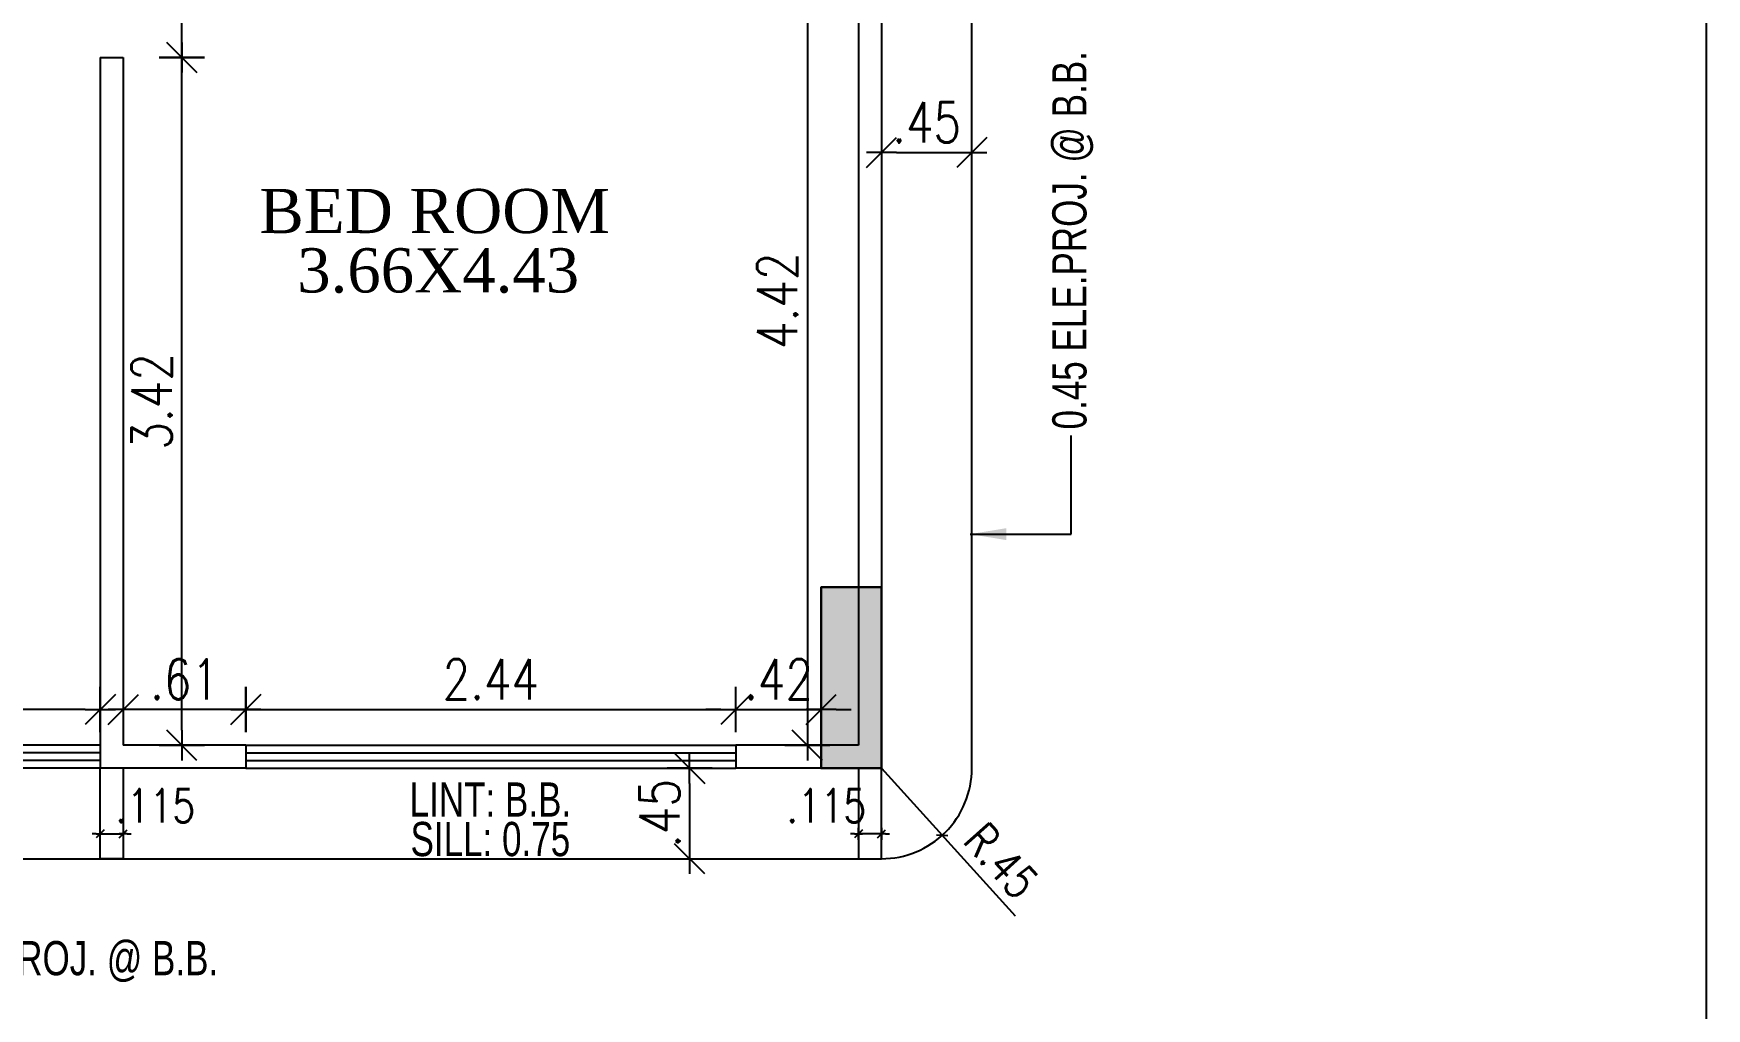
# Model space of a CAD drawing. Header units: inches. Extents: x 14331 to 14549, y 2557 to 2714.
# Drawn here: x 14404.19 to 14412.52, y 2578.3 to 2583.15 of the extents above; entities that cross this region are included whole.
import ezdxf
from ezdxf.enums import TextEntityAlignment as Align

# ---------------------------------------------------------------- set-up
doc = ezdxf.new("R2010")
doc.units = ezdxf.units.IN
doc.header["$LTSCALE"] = 0.25
doc.header["$MEASUREMENT"] = 0
doc.header["$PDMODE"] = 35
for name, color, linetype in [('dimension', 7, 'Continuous'), ('edges', 1, 'Continuous'), ('text-large', 7, 'Continuous'), ('wall', 7, 'Continuous'), ('windows', 96, 'Continuous'), ('WORK TEX', 6, 'Continuous'), ('WORKING DIM', 7, 'Continuous')]:
    doc.layers.add(name, color=color, linetype=linetype)
doc.layers.add('P-COL', color=7, linetype='Continuous', lineweight=30)
doc.layers.add('P-COLHAT', color=8, linetype='Continuous', lineweight=25)
doc.styles.add('ARIAL', font='TIMES_0.TTF')
doc.styles.add('ARL', font='swisscl_0.ttf')
doc.styles.add('romans', font='romans.shx', dxfattribs={"width": 0.8})
doc.dimstyles.new('121', dxfattribs={"dimscale": 0.1, "dimtxt": 1.65, "dimasz": 0.2, "dimexe": 0.03125, "dimexo": 0.25, "dimgap": 0.5, "dimtad": 1, "dimzin": 4, "dimdsep": 46, "dimtxsty": 'romans', "dimblk1": 'MINITICK', "dimblk2": 'MINITICK', "dimsah": 1, "dimcen": 1, "dimse1": 1, "dimse2": 1, "dimclrd": 252, "dimclre": 256, "dimclrt": 7, "dimadec": 3, "dimazin": 0, "dimtfac": 0.8, "dimtix": 1, "dimtmove": 2, "dimatfit": 3, "dimfxl": 0, "dimtolj": 1, "dimtzin": 3, "dimarcsym": 0})
doc.dimstyles.new('DFSGSG', dxfattribs={"dimtxt": 0.23, "dimasz": 0.18, "dimexe": 0.18, "dimexo": 0.0625, "dimgap": 0.09, "dimtad": 1, "dimzin": 0, "dimdsep": 46, "dimtxsty": 'ARIAL', "dimcen": 0.09, "dimse1": 1, "dimse2": 1, "dimaunit": 1, "dimadec": 0, "dimazin": 0, "dimtfac": 1, "dimtix": 1, "dimtofl": 0, "dimtmove": 0, "dimatfit": 3, "dimfxl": 0, "dimtolj": 1, "dimtzin": 0, "dimarcsym": 0})
doc.dimstyles.new('minitick-100', dxfattribs={"dimscale": 0.1, "dimtxt": 2, "dimasz": 0.75, "dimexe": 0.03125, "dimexo": 0.25, "dimgap": 0.5, "dimtad": 1, "dimzin": 4, "dimdsep": 46, "dimtxsty": 'romans', "dimblk1": 'MINITICK', "dimblk2": 'MINITICK', "dimsah": 1, "dimcen": 1, "dimse1": 1, "dimse2": 1, "dimclrd": 252, "dimclre": 256, "dimclrt": 256, "dimadec": 3, "dimazin": 0, "dimtfac": 0.8, "dimtix": 1, "dimtmove": 2, "dimatfit": 3, "dimfxl": 0, "dimtolj": 1, "dimtzin": 3, "dimarcsym": 0})

# ---------------------------------------------------------------- blocks, each defined once
blk = doc.blocks.new('BLC-A')
at = {"layer": 'P-COLHAT', "lineweight": 30}
blk.add_hatch(color=256, dxfattribs=at).paths.add_polyline_path([(14.6933, -9.5274), (14.3933, -9.5274), (14.3933, -8.6274), (14.6933, -8.6274)])
at = {"layer": 'P-COL'}
blk.add_lwpolyline([(14.6933, -9.5274), (14.3933, -9.5274), (14.3933, -8.6274), (14.6933, -8.6274)], close=True, dxfattribs=at)
blk = doc.blocks.new('MINITICK')
at = {"color": 7}
for p, q in [((0, -1.5), (0, 1.5)), ((1, 1), (-1, -1)), ((-1, 0), (1, 0))]:
    blk.add_line(p, q, dxfattribs=at)
blk = doc.blocks.new('*D285')
at = {"layer": 'Defpoints', "color": 0, "ltscale": 10, "transparency": 16777216}
for p in [(14404.6397, 2584.0303), (14404.931, 2584.0303), (14404.6397, 2583.0294)]:
    blk.add_point(p, dxfattribs=at)
at = {"layer": 'dimension', "color": 252, "lineweight": -2, "ltscale": 10, "transparency": 16777216}
blk.add_line((14404.931, 2583.1044), (14404.931, 2583.9553), dxfattribs=at)
at = {"layer": 'dimension', "color": 252, "lineweight": -2, "ltscale": 10, "transparency": 16777216, "xscale": 0.07500000000000001, "yscale": 0.07500000000000001, "zscale": 0.07500000000000001}
for p, rotation in [((14404.931, 2584.0303), 90), ((14404.931, 2583.0294), 270)]:
    blk.add_blockref('MINITICK', p, dxfattribs=dict(at, rotation=rotation))
at = {"layer": 'dimension', "ltscale": 10, "transparency": 16777216, "insert": (14404.781, 2583.5298), "char_height": 0.2, "attachment_point": 5, "rotation": 90, "style": 'romans'}
blk.add_mtext('\\A1;1.00', dxfattribs=at)
blk = doc.blocks.new('*D286')
at = {"layer": 'Defpoints', "color": 0, "ltscale": 10, "transparency": 16777216}
for p in [(14404.6397, 2583.0294), (14404.931, 2583.0294), (14404.6397, 2579.6095)]:
    blk.add_point(p, dxfattribs=at)
at = {"layer": 'dimension', "color": 252, "lineweight": -2, "ltscale": 10, "transparency": 16777216}
blk.add_line((14404.931, 2579.6845), (14404.931, 2582.9544), dxfattribs=at)
at = {"layer": 'dimension', "color": 252, "lineweight": -2, "ltscale": 10, "transparency": 16777216, "xscale": 0.07500000000000001, "yscale": 0.07500000000000001, "zscale": 0.07500000000000001}
for p, rotation in [((14404.931, 2583.0294), 90), ((14404.931, 2579.6095), 270)]:
    blk.add_blockref('MINITICK', p, dxfattribs=dict(at, rotation=rotation))
at = {"layer": 'dimension', "ltscale": 10, "transparency": 16777216, "insert": (14404.781, 2581.3195), "char_height": 0.2, "attachment_point": 5, "rotation": 90, "style": 'romans'}
blk.add_mtext('\\A1;3.42', dxfattribs=at)
blk = doc.blocks.new('*D287')
at = {"layer": 'Defpoints', "color": 0, "ltscale": 10, "transparency": 16777216}
for p in [(14404.6397, 2579.7877), (14404.6397, 2579.6095), (14405.2494, 2579.6095)]:
    blk.add_point(p, dxfattribs=at)
at = {"layer": 'dimension', "color": 252, "lineweight": -2, "ltscale": 10, "transparency": 16777216}
blk.add_line((14405.1744, 2579.7877), (14404.7147, 2579.7877), dxfattribs=at)
at = {"layer": 'dimension', "color": 252, "lineweight": -2, "ltscale": 10, "transparency": 16777216, "xscale": 0.07500000000000001, "yscale": 0.07500000000000001, "zscale": 0.07500000000000001, "rotation": 180}
blk.add_blockref('MINITICK', (14404.6397, 2579.7877), dxfattribs=at)
at = {"layer": 'dimension', "color": 252, "lineweight": -2, "ltscale": 10, "transparency": 16777216, "xscale": 0.07500000000000001, "yscale": 0.07500000000000001, "zscale": 0.07500000000000001}
blk.add_blockref('MINITICK', (14405.2494, 2579.7877), dxfattribs=at)
at = {"layer": 'dimension', "ltscale": 10, "transparency": 16777216, "insert": (14404.9445, 2579.9377), "char_height": 0.2, "attachment_point": 5, "style": 'romans'}
blk.add_mtext('\\A1;.61', dxfattribs=at)
blk = doc.blocks.new('*D288')
at = {"layer": 'Defpoints', "color": 0, "ltscale": 10, "transparency": 16777216}
for p in [(14407.6884, 2579.7877), (14405.2494, 2579.5714), (14407.6884, 2579.5714)]:
    blk.add_point(p, dxfattribs=at)
at = {"layer": 'dimension', "color": 252, "lineweight": -2, "ltscale": 10, "transparency": 16777216}
blk.add_line((14405.3244, 2579.7877), (14407.6134, 2579.7877), dxfattribs=at)
at = {"layer": 'dimension', "color": 252, "lineweight": -2, "ltscale": 10, "transparency": 16777216, "xscale": 0.07500000000000001, "yscale": 0.07500000000000001, "zscale": 0.07500000000000001, "rotation": 180}
blk.add_blockref('MINITICK', (14405.2494, 2579.7877), dxfattribs=at)
at = {"layer": 'dimension', "color": 252, "lineweight": -2, "ltscale": 10, "transparency": 16777216, "xscale": 0.07500000000000001, "yscale": 0.07500000000000001, "zscale": 0.07500000000000001}
blk.add_blockref('MINITICK', (14407.6884, 2579.7877), dxfattribs=at)
at = {"layer": 'dimension', "ltscale": 10, "transparency": 16777216, "insert": (14406.4689, 2579.9377), "char_height": 0.2, "attachment_point": 5, "style": 'romans'}
blk.add_mtext('\\A1;2.44', dxfattribs=at)
blk = doc.blocks.new('*D289')
at = {"layer": 'Defpoints', "color": 0, "ltscale": 10, "transparency": 16777216}
for p in [(14408.1125, 2579.7877), (14407.6884, 2579.6095), (14408.1125, 2579.6095)]:
    blk.add_point(p, dxfattribs=at)
at = {"layer": 'dimension', "color": 252, "lineweight": -2, "ltscale": 10, "transparency": 16777216}
for p, q in [((14407.6134, 2579.7877), (14407.5384, 2579.7877)), ((14407.6884, 2579.7877), (14408.1125, 2579.7877)), ((14408.1875, 2579.7877), (14408.2625, 2579.7877))]:
    blk.add_line(p, q, dxfattribs=at)
at = {"layer": 'dimension', "color": 252, "lineweight": -2, "ltscale": 10, "transparency": 16777216, "xscale": 0.07500000000000001, "yscale": 0.07500000000000001, "zscale": 0.07500000000000001}
blk.add_blockref('MINITICK', (14407.6884, 2579.7877), dxfattribs=at)
at = {"layer": 'dimension', "color": 252, "lineweight": -2, "ltscale": 10, "transparency": 16777216, "xscale": 0.07500000000000001, "yscale": 0.07500000000000001, "zscale": 0.07500000000000001, "rotation": 180}
blk.add_blockref('MINITICK', (14408.1125, 2579.7877), dxfattribs=at)
at = {"layer": 'dimension', "ltscale": 10, "transparency": 16777216, "insert": (14407.9005, 2579.9377), "char_height": 0.2, "attachment_point": 5, "style": 'romans'}
blk.add_mtext('\\A1;.42', dxfattribs=at)
blk = doc.blocks.new('*D290')
at = {"layer": 'Defpoints', "color": 0, "ltscale": 10, "transparency": 16777216}
for p in [(14407.8743, 2584.0303), (14407.8743, 2579.6095), (14408.044, 2579.6095)]:
    blk.add_point(p, dxfattribs=at)
at = {"layer": 'dimension', "color": 252, "lineweight": -2, "ltscale": 10, "transparency": 16777216}
blk.add_line((14408.044, 2583.9553), (14408.044, 2579.6845), dxfattribs=at)
at = {"layer": 'dimension', "color": 252, "lineweight": -2, "ltscale": 10, "transparency": 16777216, "xscale": 0.07500000000000001, "yscale": 0.07500000000000001, "zscale": 0.07500000000000001}
for p, rotation in [((14408.044, 2584.0303), 90), ((14408.044, 2579.6095), 270)]:
    blk.add_blockref('MINITICK', p, dxfattribs=dict(at, rotation=rotation))
at = {"layer": 'dimension', "ltscale": 10, "transparency": 16777216, "insert": (14407.894, 2581.8199), "char_height": 0.2, "attachment_point": 5, "rotation": 90, "style": 'romans'}
blk.add_mtext('\\A1;4.42', dxfattribs=at)
blk = doc.blocks.new('*D291')
at = {"layer": 'Defpoints', "color": 0, "ltscale": 10, "transparency": 16777216}
for p in [(14402.3912, 2579.7877), (14402.3912, 2579.6095), (14404.5253, 2579.6095)]:
    blk.add_point(p, dxfattribs=at)
at = {"layer": 'dimension', "color": 252, "lineweight": -2, "ltscale": 10, "transparency": 16777216}
blk.add_line((14404.4503, 2579.7877), (14402.4662, 2579.7877), dxfattribs=at)
at = {"layer": 'dimension', "color": 252, "lineweight": -2, "ltscale": 10, "transparency": 16777216, "xscale": 0.07500000000000001, "yscale": 0.07500000000000001, "zscale": 0.07500000000000001, "rotation": 180}
blk.add_blockref('MINITICK', (14402.3912, 2579.7877), dxfattribs=at)
at = {"layer": 'dimension', "color": 252, "lineweight": -2, "ltscale": 10, "transparency": 16777216, "xscale": 0.07500000000000001, "yscale": 0.07500000000000001, "zscale": 0.07500000000000001}
blk.add_blockref('MINITICK', (14404.5253, 2579.7877), dxfattribs=at)
at = {"layer": 'dimension', "ltscale": 10, "transparency": 16777216, "insert": (14403.4582, 2579.9377), "char_height": 0.2, "attachment_point": 5, "style": 'romans'}
blk.add_mtext('\\A1;2.13', dxfattribs=at)
blk = doc.blocks.new('*D314')
at = {"layer": 'Defpoints', "color": 0, "ltscale": 10, "transparency": 16777216}
for p in [(14407.2554, 2579.4952), (14407.2554, 2579.0452), (14407.4583, 2579.0452)]:
    blk.add_point(p, dxfattribs=at)
at = {"layer": 'dimension', "color": 252, "lineweight": -2, "ltscale": 10, "transparency": 16777216}
blk.add_line((14407.4583, 2579.4202), (14407.4583, 2579.1202), dxfattribs=at)
at = {"layer": 'dimension', "color": 252, "lineweight": -2, "ltscale": 10, "transparency": 16777216, "xscale": 0.07500000000000001, "yscale": 0.07500000000000001, "zscale": 0.07500000000000001}
for p, rotation in [((14407.4583, 2579.4952), 90), ((14407.4583, 2579.0452), 270)]:
    blk.add_blockref('MINITICK', p, dxfattribs=dict(at, rotation=rotation))
at = {"layer": 'dimension', "ltscale": 10, "transparency": 16777216, "insert": (14407.3083, 2579.2702), "char_height": 0.2, "attachment_point": 5, "rotation": 90, "style": 'romans'}
blk.add_mtext('\\A1;.45', dxfattribs=at)
blk = doc.blocks.new('*D315')
at = {"layer": 'Defpoints', "color": 0, "ltscale": 10, "transparency": 16777216}
for p in [(14408.4125, 2582.9645), (14408.8625, 2582.9645), (14408.8625, 2582.557)]:
    blk.add_point(p, dxfattribs=at)
at = {"layer": 'dimension', "color": 252, "lineweight": -2, "ltscale": 10, "transparency": 16777216}
blk.add_line((14408.4875, 2582.557), (14408.7875, 2582.557), dxfattribs=at)
at = {"layer": 'dimension', "color": 252, "lineweight": -2, "ltscale": 10, "transparency": 16777216, "xscale": 0.07500000000000001, "yscale": 0.07500000000000001, "zscale": 0.07500000000000001, "rotation": 180}
blk.add_blockref('MINITICK', (14408.4125, 2582.557), dxfattribs=at)
at = {"layer": 'dimension', "color": 252, "lineweight": -2, "ltscale": 10, "transparency": 16777216, "xscale": 0.07500000000000001, "yscale": 0.07500000000000001, "zscale": 0.07500000000000001}
blk.add_blockref('MINITICK', (14408.8625, 2582.557), dxfattribs=at)
at = {"layer": 'dimension', "ltscale": 10, "transparency": 16777216, "insert": (14408.6375, 2582.707), "char_height": 0.2, "attachment_point": 5, "style": 'romans'}
blk.add_mtext('\\A1;.45', dxfattribs=at)
blk = doc.blocks.new('*D342')
at = {"layer": 'Defpoints', "color": 0, "transparency": 16777216}
for p in [(14408.4125, 2579.4952), (14408.715, 2579.162)]:
    blk.add_point(p, dxfattribs=at)
at = {"layer": 'WORKING DIM', "color": 252, "lineweight": -2, "transparency": 16777216}
for p, q in [((14408.4125, 2579.4952), (14408.715, 2579.162)), ((14409.0795, 2578.7605), (14408.7284, 2579.1472))]:
    blk.add_line(p, q, dxfattribs=at)
at = {"layer": 'WORKING DIM', "color": 252, "lineweight": -2, "transparency": 16777216, "xscale": 0.02, "yscale": 0.02, "zscale": 0.02, "rotation": 132.2307805714315}
blk.add_blockref('MINITICK', (14408.715, 2579.162), dxfattribs=at)
at = {"layer": 'WORKING DIM', "color": 7, "transparency": 16777216, "insert": (14409.0088, 2579.0355), "char_height": 0.165, "attachment_point": 5, "rotation": 312.23078, "style": 'romans'}
blk.add_mtext('\\A1;R.45', dxfattribs=at)
blk = doc.blocks.new('*D678')
at = {"layer": 'Defpoints', "color": 0, "transparency": 16777216}
for p in [(14404.5253, 2579.1452), (14404.6397, 2579.1688), (14404.6397, 2579.1452)]:
    blk.add_point(p, dxfattribs=at)
at = {"layer": 'WORKING DIM', "color": 252, "lineweight": -2, "transparency": 16777216}
for p, q in [((14404.5053, 2579.1688), (14404.4853, 2579.1688)), ((14404.5253, 2579.1688), (14404.6397, 2579.1688)), ((14404.6597, 2579.1688), (14404.6797, 2579.1688))]:
    blk.add_line(p, q, dxfattribs=at)
at = {"layer": 'WORKING DIM', "color": 252, "lineweight": -2, "transparency": 16777216, "xscale": 0.02, "yscale": 0.02, "zscale": 0.02}
blk.add_blockref('MINITICK', (14404.5253, 2579.1688), dxfattribs=at)
at = {"layer": 'WORKING DIM', "color": 252, "lineweight": -2, "transparency": 16777216, "xscale": 0.02, "yscale": 0.02, "zscale": 0.02, "rotation": 180}
blk.add_blockref('MINITICK', (14404.6397, 2579.1688), dxfattribs=at)
at = {"layer": 'WORKING DIM', "color": 7, "transparency": 16777216, "insert": (14404.7993, 2579.3088), "char_height": 0.165, "attachment_point": 5, "style": 'romans'}
blk.add_mtext('\\A1;.115', dxfattribs=at)
blk = doc.blocks.new('*D688')
at = {"layer": 'Defpoints', "color": 0, "transparency": 16777216}
for p in [(14408.2982, 2579.1688), (14408.2982, 2579.1452), (14408.4125, 2579.1452)]:
    blk.add_point(p, dxfattribs=at)
at = {"layer": 'WORKING DIM', "color": 252, "lineweight": -2, "transparency": 16777216}
for p, q in [((14408.2782, 2579.1688), (14408.2582, 2579.1688)), ((14408.4125, 2579.1688), (14408.2982, 2579.1688)), ((14408.4325, 2579.1688), (14408.4525, 2579.1688))]:
    blk.add_line(p, q, dxfattribs=at)
at = {"layer": 'WORKING DIM', "color": 252, "lineweight": -2, "transparency": 16777216, "xscale": 0.02, "yscale": 0.02, "zscale": 0.02}
blk.add_blockref('MINITICK', (14408.2982, 2579.1688), dxfattribs=at)
at = {"layer": 'WORKING DIM', "color": 252, "lineweight": -2, "transparency": 16777216, "xscale": 0.02, "yscale": 0.02, "zscale": 0.02, "rotation": 180}
blk.add_blockref('MINITICK', (14408.4125, 2579.1688), dxfattribs=at)
at = {"layer": 'WORKING DIM', "color": 7, "transparency": 16777216, "insert": (14408.1386, 2579.3088), "char_height": 0.165, "attachment_point": 5, "style": 'romans'}
blk.add_mtext('\\A1;.115', dxfattribs=at)

msp = doc.modelspace()

# ---------------------------------------------------------------- linework, layer by layer
at = {"layer": 'edges', "ltscale": 0.4}
msp.add_lwpolyline([(14398.4278, 2579.4952, 0.414214), (14398.8778, 2579.0452), (14408.4125, 2579.0452, 0.414214), (14408.8625, 2579.4952), (14408.8625, 2592.155, 0.414214), (14408.4125, 2592.605)], format="xyb", dxfattribs=at)
for points in [[(14404.6397, 2579.4952), (14404.6397, 2579.0452), (14404.5253, 2579.0452), (14404.5253, 2579.4952)], [(14408.2982, 2579.4952), (14408.2982, 2579.0452), (14408.4125, 2579.0452), (14408.4125, 2579.4952)]]:
    msp.add_lwpolyline(points, dxfattribs=at)
at = {"layer": 'wall'}
for p, q in [((14408.4125, 2584.1446), (14408.4125, 2579.4952)), ((14408.2982, 2584.0303), (14408.2982, 2579.6095)), ((14404.5253, 2583.0294), (14404.6397, 2583.0294)), ((14404.5253, 2583.0294), (14404.5253, 2579.4952)), ((14404.6397, 2583.0294), (14404.6397, 2579.6095)), ((14405.2494, 2579.6095), (14404.6397, 2579.6095)), ((14405.2494, 2579.6095), (14405.2494, 2579.4952)), ((14408.2982, 2579.6095), (14407.6884, 2579.6095)), ((14407.6884, 2579.6095), (14407.6884, 2579.4952)), ((14405.2494, 2579.4952), (14404.5253, 2579.4952)), ((14408.4125, 2579.4952), (14407.6884, 2579.4952))]:
    msp.add_line(p, q, dxfattribs=at)
msp.add_lwpolyline([(14412.5187, 2613.9331), (14382.8187, 2613.9331), (14382.8187, 2571.9331), (14412.5187, 2571.9331)], close=True, dxfattribs=at)
at = {"layer": 'windows'}
for p, q in [((14404.5253, 2579.6095), (14402.3912, 2579.6095)), ((14404.5253, 2579.5714), (14402.3912, 2579.5714)), ((14404.5253, 2579.5333), (14402.3912, 2579.5333)), ((14405.2494, 2579.6095), (14407.6884, 2579.6095)), ((14405.2494, 2579.5714), (14407.6884, 2579.5714)), ((14405.2494, 2579.5333), (14407.6884, 2579.5333)), ((14404.5253, 2579.4952), (14402.3912, 2579.4952)), ((14405.2494, 2579.4952), (14407.6884, 2579.4952))]:
    msp.add_line(p, q, dxfattribs=at)

# ---------------------------------------------------------------- block references
at = {"layer": 'P-COLHAT'}
msp.add_blockref('BLC-A', (14393.7192, 2589.0226), dxfattribs=at)

# ---------------------------------------------------------------- texts
at = {"layer": 'text-large', "style": 'ARIAL'}
for s, p in [('BED ROOM', (14406.1889, 2582.2665)), ('3.66X4.43', (14406.207, 2581.9714))]:
    msp.add_text(s, height=0.22, dxfattribs=at).set_placement(p, align=Align.MIDDLE_CENTER)
at = {"layer": 'WORK TEX', "style": 'ARL'}
msp.add_text('0.45 ELE.PROJ. @ B.B.', height=0.17, rotation=90, dxfattribs=at).set_placement((14409.348, 2582.1207), align=Align.MIDDLE_CENTER)
for s, p in [('LINT: B.B.', (14406.4666, 2579.3398)), ('SILL: 0.75', (14406.4666, 2579.1433)), ('0.45 ELE.PROJ. @ B.B.', (14404.1712, 2578.551))]:
    msp.add_text(s, height=0.17, dxfattribs=at).set_placement(p, align=Align.MIDDLE_CENTER)

# ---------------------------------------------------------------- dimensions: what is measured, and where the dimension line sits
at = {"layer": 'dimension', "ltscale": 10}
for base, p1, p2, picture, middle in [((14404.931, 2584.0303), (14404.6397, 2583.0294), (14404.6397, 2584.0303), '*D285', (14404.781, 2583.5298)), ((14408.044, 2579.6095), (14407.8743, 2584.0303), (14407.8743, 2579.6095), '*D290', (14407.894, 2581.8199)), ((14404.931, 2583.0294), (14404.6397, 2579.6095), (14404.6397, 2583.0294), '*D286', (14404.781, 2581.3195)), ((14407.4583, 2579.0452), (14407.2554, 2579.4952), (14407.2554, 2579.0452), '*D314', (14407.3083, 2579.2702))]:
    dim = msp.add_linear_dim(base=base, p1=p1, p2=p2, angle=90, dimstyle='minitick-100', dxfattribs=at)
    dim.commit()
    dim.dimension.update_dxf_attribs({"geometry": picture, "text_midpoint": middle})
for base, p1, p2, picture, middle in [((14408.8625, 2582.557), (14408.4125, 2582.9645), (14408.8625, 2582.9645), '*D315', (14408.6375, 2582.707)), ((14402.3912, 2579.7877), (14404.5253, 2579.6095), (14402.3912, 2579.6095), '*D291', (14403.4582, 2579.9377)), ((14404.6397, 2579.7877), (14405.2494, 2579.6095), (14404.6397, 2579.6095), '*D287', (14404.9445, 2579.9377)), ((14407.6884, 2579.7877), (14405.2494, 2579.5714), (14407.6884, 2579.5714), '*D288', (14406.4689, 2579.9377)), ((14408.1125, 2579.7877), (14407.6884, 2579.6095), (14408.1125, 2579.6095), '*D289', (14407.9005, 2579.9377))]:
    dim = msp.add_linear_dim(base=base, p1=p1, p2=p2, dimstyle='minitick-100', dxfattribs=at)
    dim.commit()
    dim.dimension.update_dxf_attribs({"geometry": picture, "text_midpoint": middle})
at = {"layer": 'WORKING DIM'}
dim = msp.add_radius_dim(center=(14408.4125, 2579.4952), mpoint=(14408.715, 2579.162), dimstyle='121', override={"dimfxl": 0.18, "dimfxlon": 1}, dxfattribs=at)
dim.commit()
dim.dimension.update_dxf_attribs({"geometry": '*D342', "text_midpoint": (14409.0088, 2579.0355)})
dim = msp.add_linear_dim(base=(14404.6397, 2579.1688), p1=(14404.5253, 2579.1452), p2=(14404.6397, 2579.1452), text='.115', dimstyle='121', override={"dimfxl": 0.18, "dimfxlon": 1}, dxfattribs=at)
dim.commit()
dim.dimension.update_dxf_attribs({"geometry": '*D678', "text_midpoint": (14404.7993, 2579.3088), "dimtype": 160})
dim = msp.add_linear_dim(base=(14408.2982, 2579.1688), p1=(14408.4125, 2579.1452), p2=(14408.2982, 2579.1452), angle=180, text='.115', dimstyle='121', override={"dimfxl": 0.18, "dimfxlon": 1}, dxfattribs=at)
dim.commit()
dim.dimension.update_dxf_attribs({"geometry": '*D688', "text_midpoint": (14408.1386, 2579.3088), "dimtype": 160})

# ---------------------------------------------------------------- leaders
at = {"layer": 'wall'}
msp.add_leader([(14408.8538, 2580.6595), (14409.356, 2580.6595), (14409.356, 2581.1503)], dimstyle='DFSGSG', override={"dimgap": 0.09, "dimtad": 0, "dimarcsym": 1}, dxfattribs=at)

doc.saveas('drawing.dxf')
